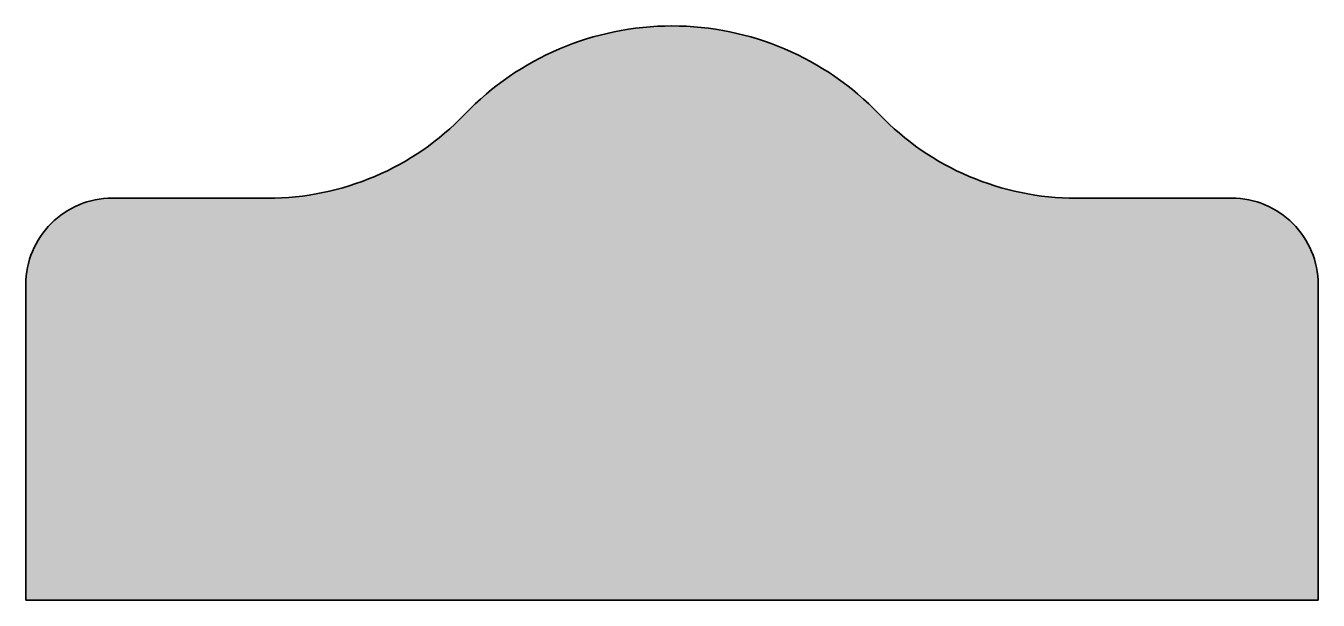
# Model space of a CAD drawing. Header units: metres. Extents: x 0 to 0.45, y 0 to 0.2.
import ezdxf

# ---------------------------------------------------------------- set-up
doc = ezdxf.new("R2010")
doc.units = ezdxf.units.M

msp = doc.modelspace()

# ---------------------------------------------------------------- hatches: boundary and pattern name
h = msp.add_hatch(color=254)
h.dxf.hatch_style = 1
edge = h.paths.add_edge_path()
edge.add_line((0.4499999999999891, 0), (0.4499999999999882, 0.109999999999999))
edge.add_arc((0.4199999999999883, 0.1099999999999993), 0.02999999999999992, 359.9999999999994, 449.9999999999998)
edge.add_line((0.4199999999999884, 0.1399999999999992), (0.3657124727946821, 0.1399999999999988))
edge.add_arc((0.3657124727947, 0.234999999999999), 0.09500000000000017, 223.813061460399, 269.9999999999892, ccw=False)
edge.add_arc((0.2249999999999882, 0.1000000000000081), 0.09999999999999994, 43.81306146039979, 136.1869385396006)
edge.add_arc((0.08428752720527677, 0.2349999999999994), 0.09500000000000021, 270.0000000000001, 316.18693853960025, ccw=False)
edge.add_line((0.08428752720527699, 0.1399999999999992), (0.03000000000000203, 0.1399999999999988))
edge.add_arc((0.03000000000000169, 0.1099999999999989), 0.02999999999999992, 89.99999999999937, 179.9999999999998)
edge.add_line((1.77635683940025e-15, 0.109999999999999), (0, 0))
edge.add_line((0, 0), (0.4499999999999891, 0))

# ---------------------------------------------------------------- linework, layer by layer
at = {"lineweight": 35}
msp.add_lwpolyline([(0.4499999999999891, 0), (0.4499999999999882, 0.109999999999999, 0.4142135623730972), (0.4199999999999884, 0.1399999999999992), (0.3657124727946821, 0.1399999999999988, -0.2043018768846475), (0.2971602424588142, 0.1692307692307731, 0.4264014327112574), (0.1528397575411617, 0.1692307692307726, -0.2043018768846926), (0.08428752720527699, 0.1399999999999992), (0.03000000000000203, 0.1399999999999988, 0.4142135623730972), (1.77635683940025e-15, 0.109999999999999), (0, 0)], format="xyb", close=True, dxfattribs=at)

doc.saveas('drawing.dxf')
